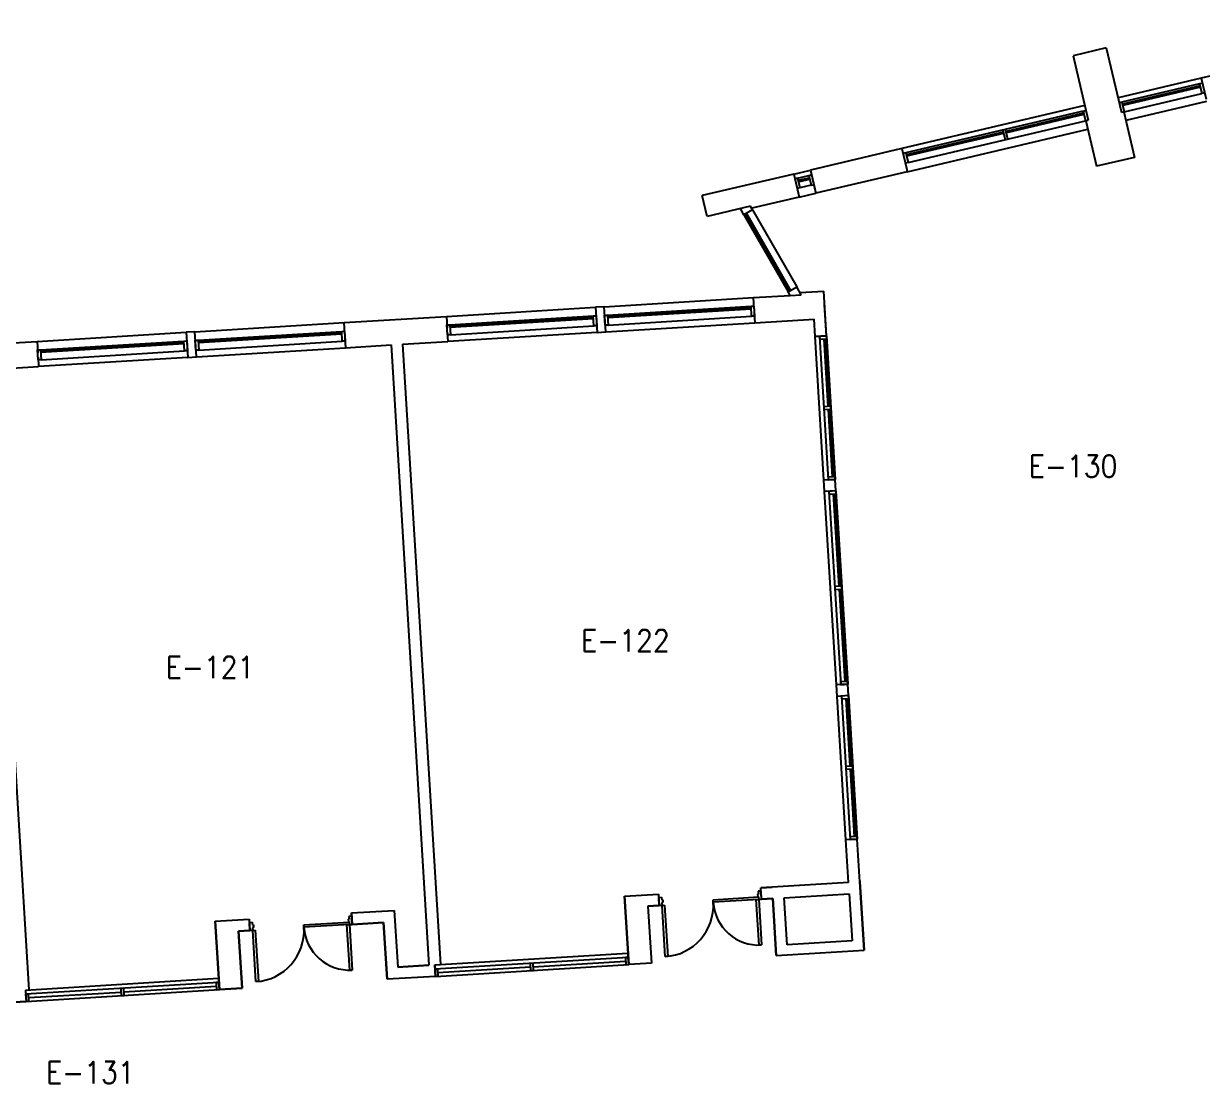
# Model space of a CAD drawing. Header units: inches. Extents: x -2 to 15026, y -1056 to 7065.
# Drawn here: x 8749 to 9577, y 6119 to 6863 of the extents above; entities that cross this region are included whole.
import ezdxf
from ezdxf.enums import TextEntityAlignment as Align

# ---------------------------------------------------------------- set-up
doc = ezdxf.new("R2010")
doc.units = ezdxf.units.IN
doc.header["$LTSCALE"] = 48
doc.header["$MEASUREMENT"] = 0
doc.layers.get('0').update_dxf_attribs({"linetype": 'CONTINUOUS'})
for name, color, linetype in [('A-DOOR', 5, 'CONTINUOUS'), ('A-GLAZ', 1, 'CONTINUOUS'), ('A-GLAZ-DETL', 5, 'CONTINUOUS'), ('A-WALL', 7, 'CONTINUOUS'), ('A-WALL-SILL', 3, 'CONTINUOUS'), ('SP-RMNO', 7, 'CONTINUOUS'), ('SP-ROOM', 7, 'CONTINUOUS'), ('SP-ROOMF', 7, 'CONTINUOUS')]:
    doc.layers.add(name, color=color, linetype=linetype)
doc.styles.add('ROMANS', font='ROMANS', dxfattribs={"width": 0.78})

# ---------------------------------------------------------------- blocks, each defined once
blk = doc.blocks.new('FMGRM1')
at = {"style": 'ROMANS', "width": 0.9}
for tag, p in [('DATA1', (0, -0.2836)), ('DATA2', (0, -0.443)), ('DATA3', (0, -0.6024)), ('DATA4', (0, -0.7618)), ('DATA5', (0, -0.9213))]:
    blk.add_attdef(tag, text='', height=0.1172, dxfattribs=at).set_placement(p, align=Align.CENTER)
at = {"layer": 'SP-RMNO', "style": 'ROMANS', "width": 0.9}
blk.add_attdef('RMNUMB', text='', height=0.16, dxfattribs=at).set_placement((0, 0), align=Align.MIDDLE)

msp = doc.modelspace()

# ---------------------------------------------------------------- linework, layer by layer
at = {"layer": 'A-DOOR', "linetype": 'Continuous'}
for p, q in [((9265.47, 6251.78), (9264.85, 6251.74)), ((9264.85, 6251.74), (9264.96, 6249.87)), ((9267.35, 6253.83), (9265.35, 6253.71)), ((9265.35, 6253.71), (9265.47, 6251.78)), ((9267.7, 6248.09), (9267.35, 6253.83)), ((9195.48, 6249.43), (9197.47, 6249.55)), ((9195.83, 6243.69), (9195.48, 6249.43)), ((9197.83, 6243.81), (9195.83, 6243.69)), ((9197.47, 6249.55), (9197.59, 6247.62)), ((9197.59, 6247.62), (9198.22, 6247.66)), ((9198.33, 6245.79), (9197.71, 6245.75)), ((9197.71, 6245.75), (9197.83, 6243.81)), ((9197.83, 6243.81), (9199.57, 6243.92)), ((9200.03, 6207.88), (9197.83, 6243.81)), ((9198.22, 6247.66), (9198.33, 6245.79)), ((9199.57, 6243.92), (9201.77, 6207.98)), ((9233.65, 6247.76), (9265.6, 6249.72)), ((9233.76, 6246.01), (9233.65, 6247.76)), ((9265.7, 6247.97), (9233.76, 6246.01)), ((9263.96, 6247.86), (9265.7, 6247.97)), ((9265.91, 6215.92), (9263.96, 6247.86)), ((9264.96, 6249.87), (9265.58, 6249.9)), ((9265.58, 6249.9), (9265.7, 6247.97)), ((9265.6, 6249.72), (9265.7, 6247.97)), ((9265.7, 6247.97), (9267.7, 6248.09)), ((9265.7, 6247.97), (9267.66, 6216.03)), ((8978.01, 6234.19), (8977.38, 6234.16)), ((8977.38, 6234.16), (8977.5, 6232.28)), ((8979.88, 6236.25), (8977.89, 6236.13)), ((8977.89, 6236.13), (8978.01, 6234.19)), ((8980.24, 6230.51), (8979.88, 6236.25)), ((8908.01, 6231.85), (8910.01, 6231.97)), ((8908.37, 6226.11), (8908.01, 6231.85)), ((8910.36, 6226.23), (8908.37, 6226.11)), ((8910.01, 6231.97), (8910.13, 6230.04)), ((8910.13, 6230.04), (8910.75, 6230.07)), ((8910.87, 6228.2), (8910.24, 6228.16)), ((8910.24, 6228.16), (8910.36, 6226.23)), ((8910.36, 6226.23), (8912.11, 6226.34)), ((8912.56, 6190.29), (8910.36, 6226.23)), ((8910.75, 6230.07), (8910.87, 6228.2)), ((8912.11, 6226.34), (8914.31, 6190.4)), ((8946.19, 6230.18), (8978.13, 6232.14)), ((8946.3, 6228.43), (8946.19, 6230.18)), ((8978.24, 6230.39), (8946.3, 6228.43)), ((8976.49, 6230.28), (8978.24, 6230.39)), ((8978.45, 6198.34), (8976.49, 6230.28)), ((8977.5, 6232.28), (8978.12, 6232.32)), ((8978.12, 6232.32), (8978.24, 6230.39)), ((8978.13, 6232.14), (8978.24, 6230.39)), ((8978.24, 6230.39), (8980.24, 6230.51)), ((8978.24, 6230.39), (8980.2, 6198.45)), ((9267.66, 6216.03), (9265.91, 6215.92)), ((9201.77, 6207.98), (9200.03, 6207.88)), ((8980.2, 6198.45), (8978.45, 6198.34)), ((8914.31, 6190.4), (8912.56, 6190.29))]:
    msp.add_line(p, q, dxfattribs=at)
for centre, radius, start, end in [((9197.83, 6243.81), 36, 273.50548, 3.50548), ((9265.7, 6247.97), 32, 183.50549, 273.50549), ((8910.36, 6226.23), 36, 273.50548, 3.50548), ((8978.24, 6230.39), 32, 183.50549, 273.50549)]:
    msp.add_arc(centre, radius, start, end, dxfattribs=at)
msp.add_point((9336.67, 6260.82), dxfattribs=at)
at = {"layer": 'A-GLAZ', "linetype": 'Continuous'}
for p, q in [((9575.28, 6820.64), (9520.76, 6807.84)), ((9575.62, 6819.18), (9521.11, 6806.38)), ((9575.85, 6818.21), (9521.33, 6805.41)), ((9522.36, 6801.03), (9576.88, 6813.83)), ((9493.5, 6801.44), (9368.9, 6772.17)), ((9493.85, 6799.98), (9439.33, 6787.17)), ((9494.08, 6799), (9439.56, 6786.2)), ((9370.5, 6765.36), (9495.11, 6794.62)), ((9437.38, 6786.72), (9369.24, 6770.71)), ((9437.61, 6785.74), (9369.47, 6769.74)), ((9292.99, 6754.34), (9300.78, 6756.17)), ((9293.34, 6752.88), (9301.12, 6754.71)), ((9293.56, 6751.91), (9301.35, 6753.74)), ((9302.38, 6749.36), (9294.59, 6747.53)), ((9256.15, 6729.16), (9287.12, 6675.11)), ((9257.02, 6729.66), (9287.99, 6675.61)), ((9048.66, 6651.47), (9149.47, 6657.63)), ((9149.53, 6656.63), (9048.72, 6650.47)), ((9159.45, 6658.24), (9260.27, 6664.41)), ((9260.33, 6663.41), (9159.51, 6657.25)), ((9260.39, 6662.41), (9159.58, 6656.25)), ((9159.88, 6651.26), (9260.69, 6657.42)), ((9149.59, 6655.64), (9048.78, 6649.47)), ((9049.09, 6644.48), (9149.9, 6650.65)), ((8761.2, 6633.88), (8862.01, 6640.05)), ((8871.99, 6640.66), (8972.8, 6646.83)), ((8972.86, 6645.83), (8872.05, 6639.66)), ((8972.92, 6644.83), (8872.11, 6638.67)), ((8872.42, 6633.67), (8973.23, 6639.84)), ((9308.27, 6643.3), (9314.43, 6542.49)), ((9311.38, 6641.49), (9314.28, 6594.08)), ((9312.38, 6641.55), (9315.28, 6594.14)), ((8862.07, 6639.05), (8761.26, 6632.89)), ((8862.13, 6638.05), (8761.32, 6631.89)), ((8761.63, 6626.9), (8862.44, 6633.06)), ((9314.41, 6592.08), (9317.31, 6544.67)), ((9315.4, 6592.14), (9318.3, 6544.73)), ((9314.92, 6534.5), (9323.23, 6398.76)), ((9318.04, 6532.69), (9322.01, 6467.81)), ((9319.04, 6532.75), (9323.01, 6467.87)), ((9323.13, 6465.88), (9327.1, 6401)), ((9322.13, 6465.82), (9326.1, 6400.94)), ((9323.71, 6390.77), (9329.88, 6289.96)), ((9326.83, 6388.96), (9329.73, 6341.55)), ((9327.83, 6389.02), (9330.73, 6341.61)), ((9329.85, 6339.55), (9332.75, 6292.14)), ((9330.85, 6339.61), (9333.75, 6292.2)), ((9174.01, 6207.29), (9038.26, 6198.99)), ((9107.29, 6200.71), (9172.17, 6204.67)), ((9040.41, 6196.62), (9105.29, 6200.58)), ((8886.55, 6189.71), (8750.8, 6181.41)), ((8819.83, 6183.12), (8884.7, 6187.09)), ((8752.95, 6179.03), (8817.83, 6183))]:
    msp.add_line(p, q, dxfattribs=at)
at = {"layer": 'A-GLAZ-DETL', "linetype": 'Continuous'}
for p, q in [((9577.23, 6821.1), (9575.28, 6820.64)), ((9575.28, 6820.64), (9576.88, 6813.83)), ((9578.83, 6814.29), (9576.88, 6813.83)), ((9520.76, 6807.84), (9518.82, 6807.38)), ((9520.76, 6807.84), (9522.36, 6801.03)), ((9493.5, 6801.44), (9495.45, 6801.89)), ((9493.5, 6801.44), (9495.11, 6794.62)), ((9522.36, 6801.03), (9520.42, 6800.57)), ((9495.11, 6794.62), (9497.05, 6795.08)), ((9437.04, 6788.18), (9438.64, 6781.36)), ((9440.59, 6781.82), (9438.99, 6788.63)), ((9368.9, 6772.17), (9366.95, 6771.71)), ((9368.9, 6772.17), (9370.5, 6765.36)), ((9370.5, 6765.36), (9368.55, 6764.9)), ((9300.78, 6756.17), (9302.73, 6756.63)), ((9300.78, 6756.17), (9302.38, 6749.36)), ((9292.99, 6754.34), (9291.05, 6753.88)), ((9294.59, 6747.53), (9292.65, 6747.07)), ((9292.99, 6754.34), (9294.59, 6747.53)), ((9302.38, 6749.36), (9304.33, 6749.81)), ((9255.29, 6728.67), (9252.76, 6733.08)), ((9261.36, 6732.15), (9255.29, 6728.67)), ((9261.36, 6732.15), (9259.87, 6734.75)), ((9286.25, 6674.62), (9292.33, 6678.1)), ((9287.7, 6672.1), (9286.25, 6674.62)), ((9295.5, 6672.56), (9292.33, 6678.1)), ((9295.5, 6672.56), (9294.52, 6674.27)), ((9149.47, 6657.63), (9151.47, 6657.75)), ((9149.9, 6650.65), (9149.47, 6657.63)), ((9151.47, 6657.75), (9151.9, 6650.77)), ((9157.46, 6658.12), (9159.45, 6658.24)), ((9157.88, 6651.13), (9157.46, 6658.12)), ((9159.45, 6658.24), (9159.88, 6651.26)), ((9260.27, 6664.41), (9262.26, 6664.53)), ((9260.69, 6657.42), (9260.27, 6664.41)), ((9262.69, 6657.54), (9260.69, 6657.42)), ((9262.26, 6664.53), (9262.69, 6657.54)), ((9046.66, 6651.34), (9048.66, 6651.47)), ((9047.09, 6644.36), (9046.66, 6651.34)), ((9048.66, 6651.47), (9049.09, 6644.48)), ((9151.9, 6650.77), (9149.9, 6650.65)), ((9159.88, 6651.26), (9157.88, 6651.13)), ((8862.01, 6640.05), (8864.01, 6640.17)), ((8862.44, 6633.06), (8862.01, 6640.05)), ((8864.01, 6640.17), (8864.43, 6633.19)), ((8869.99, 6640.54), (8871.99, 6640.66)), ((8870.42, 6633.55), (8869.99, 6640.54)), ((8871.99, 6640.66), (8872.42, 6633.67)), ((8972.8, 6646.83), (8974.8, 6646.95)), ((8973.23, 6639.84), (8972.8, 6646.83)), ((8975.23, 6639.96), (8973.23, 6639.84)), ((8974.8, 6646.95), (8975.23, 6639.96)), ((9049.09, 6644.48), (9047.09, 6644.36)), ((8759.2, 6633.76), (8761.2, 6633.88)), ((8759.63, 6626.78), (8759.2, 6633.76)), ((8761.2, 6633.88), (8761.63, 6626.9)), ((8864.43, 6633.19), (8862.44, 6633.06)), ((8872.42, 6633.67), (8870.42, 6633.55)), ((8761.63, 6626.9), (8759.63, 6626.78))]:
    msp.add_line(p, q, dxfattribs=at)
for points in [[(9308.39, 6641.3), (9313.38, 6641.61), (9313.26, 6643.61), (9308.27, 6643.3)], [(9311.41, 6591.9), (9316.4, 6592.2), (9316.28, 6594.2), (9311.29, 6593.89)], [(9314.43, 6542.49), (9319.43, 6542.79), (9319.3, 6544.79), (9314.31, 6544.48)], [(9315.04, 6532.51), (9320.04, 6532.81), (9319.91, 6534.81), (9314.92, 6534.5)], [(9319.14, 6465.63), (9324.13, 6465.94), (9324, 6467.93), (9319.01, 6467.63)], [(9323.23, 6398.76), (9328.22, 6399.06), (9328.09, 6401.06), (9323.1, 6400.75)], [(9323.84, 6388.78), (9328.83, 6389.08), (9328.7, 6391.08), (9323.71, 6390.77)], [(9326.86, 6339.37), (9331.85, 6339.67), (9331.73, 6341.67), (9326.74, 6341.36)], [(9329.88, 6289.96), (9334.87, 6290.27), (9334.75, 6292.26), (9329.76, 6291.96)], [(9105.44, 6198.09), (9107.44, 6198.21), (9107.14, 6203.2), (9105.14, 6203.08)], [(9172.32, 6202.18), (9174.32, 6202.3), (9174.01, 6207.29), (9172.01, 6207.17)], [(9038.57, 6194), (9040.57, 6194.12), (9040.26, 6199.11), (9038.26, 6198.99)], [(8817.98, 6180.51), (8819.98, 6180.63), (8819.67, 6185.62), (8817.68, 6185.5)], [(8884.86, 6184.6), (8886.85, 6184.72), (8886.55, 6189.71), (8884.55, 6189.59)], [(8751.11, 6176.42), (8753.1, 6176.54), (8752.8, 6181.53), (8750.8, 6181.41)]]:
    msp.add_lwpolyline(points, close=True, dxfattribs=at)
at = {"layer": 'A-WALL', "linetype": 'Continuous'}
for p, q in [((9739.98, 6862.92), (9576.43, 6824.51)), ((9509.78, 6845.84), (9486.42, 6840.35)), ((9486.42, 6840.35), (9497.05, 6795.08)), ((9509.78, 6845.84), (9520.42, 6800.57)), ((9576.43, 6824.51), (9579.86, 6809.91)), ((9522, 6800.94), (9529.52, 6768.94)), ((9495.47, 6794.71), (9502.99, 6762.7)), ((9366.15, 6775.12), (9301.93, 6760.04)), ((9366.15, 6775.12), (9369.58, 6760.52)), ((9529.52, 6768.94), (9502.99, 6762.7)), ((9290.25, 6757.29), (9225.96, 6742.19)), ((9290.25, 6757.29), (9294.05, 6741.11)), ((9301.93, 6760.04), (9305.73, 6743.85)), ((9301.93, 6760.04), (9305.36, 6745.43)), ((9369.95, 6758.94), (9305.73, 6743.85)), ((9369.58, 6760.52), (9369.95, 6758.94)), ((9229.39, 6727.59), (9225.96, 6742.19)), ((9294.05, 6741.11), (9260.71, 6733.28)), ((9305.36, 6745.43), (9305.73, 6743.85)), ((9259.87, 6734.75), (9229.39, 6727.59)), ((9294.59, 6674.15), (9311.33, 6675.17)), ((9313.26, 6643.61), (9311.33, 6675.17)), ((9261.9, 6670.52), (9287.7, 6672.1)), ((9262.38, 6662.54), (9261.9, 6670.52)), ((9287.7, 6672.1), (9295.5, 6672.56)), ((9313.26, 6643.61), (9311.92, 6665.56)), ((8974.43, 6652.94), (9046.3, 6657.33)), ((9046.3, 6657.33), (9046.79, 6649.35)), ((9157.09, 6664.11), (9151.1, 6663.74)), ((9151.1, 6663.74), (9152.18, 6646.15)), ((9158.17, 6646.52), (9157.09, 6664.11)), ((9262.57, 6659.54), (9262.97, 6652.93)), ((8974.92, 6644.95), (8974.43, 6652.94)), ((9262.97, 6652.93), (9304.52, 6655.47)), ((9305.27, 6643.12), (9304.52, 6655.47)), ((8686.97, 6635.36), (8758.84, 6639.75)), ((8758.84, 6639.75), (8759.32, 6631.77)), ((8869.63, 6646.53), (8863.64, 6646.16)), ((8863.64, 6646.16), (8864.72, 6628.57)), ((8870.7, 6628.94), (8869.63, 6646.53)), ((8975.1, 6641.96), (8975.51, 6635.35)), ((9015.43, 6637.79), (9047.37, 6639.74)), ((9046.97, 6646.35), (9047.37, 6639.74)), ((9152.18, 6646.15), (9158.17, 6646.52)), ((9305.27, 6643.12), (9313.26, 6643.61)), ((9313.26, 6643.61), (9305.27, 6643.12)), ((9313.26, 6643.61), (9319.43, 6542.79)), ((8975.51, 6635.35), (9007.45, 6637.3)), ((9007.45, 6637.3), (9034.09, 6201.74)), ((9015.43, 6637.79), (9042.07, 6202.23)), ((8759.51, 6628.77), (8759.91, 6622.16)), ((8864.72, 6628.57), (8870.7, 6628.94)), ((8726.47, 6620.11), (8759.91, 6622.16)), ((8726.47, 6620.11), (8753.11, 6184.55)), ((9319.43, 6542.79), (9311.44, 6542.31)), ((9311.93, 6534.32), (9311.44, 6542.31)), ((9319.91, 6534.81), (9319.43, 6542.79)), ((9319.91, 6534.81), (9311.93, 6534.32)), ((9319.91, 6534.81), (9328.22, 6399.06)), ((9328.22, 6399.06), (9320.23, 6398.57)), ((9320.72, 6390.59), (9320.23, 6398.57)), ((9328.7, 6391.08), (9328.22, 6399.06)), ((9328.7, 6391.08), (9320.72, 6390.59)), ((9328.7, 6391.08), (9334.87, 6290.27)), ((9334.87, 6290.27), (9326.89, 6289.78)), ((9328.72, 6259.83), (9326.89, 6289.78)), ((9336.7, 6260.32), (9334.87, 6290.27)), ((9328.72, 6259.83), (9275.07, 6256.55)), ((9328.72, 6259.83), (9275.07, 6256.55)), ((9336.7, 6260.32), (9339.63, 6212.4)), ((9339.63, 6212.4), (9336.7, 6260.32)), ((9171.39, 6250.21), (9195.34, 6251.68)), ((9171.39, 6250.21), (9195.34, 6251.68)), ((9195.34, 6251.68), (9195.83, 6243.69)), ((9195.34, 6251.68), (9195.83, 6243.69)), ((9275.07, 6256.55), (9267.21, 6256.07)), ((9267.21, 6256.07), (9275.07, 6256.55)), ((9267.7, 6248.09), (9267.21, 6256.07)), ((9267.7, 6248.08), (9267.21, 6256.07)), ((9267.21, 6256.07), (9267.21, 6256.07)), ((9283.54, 6249.06), (9329.21, 6251.85)), ((9283.54, 6249.06), (9329.21, 6251.85)), ((9329.21, 6251.85), (9331.22, 6218.9)), ((9329.21, 6251.85), (9330.3, 6233.88)), ((9171.39, 6250.21), (9174.32, 6202.3)), ((9174.32, 6202.3), (9171.39, 6250.21)), ((9187.84, 6243.2), (9195.83, 6243.69)), ((9195.83, 6243.69), (9187.84, 6243.2)), ((9187.84, 6243.2), (9190.29, 6203.28)), ((9187.84, 6243.2), (9190.29, 6203.28)), ((9267.7, 6248.08), (9275.56, 6248.56)), ((9275.56, 6248.56), (9267.7, 6248.08)), ((9278, 6208.63), (9275.56, 6248.56)), ((9275.56, 6248.56), (9278, 6208.63)), ((9285.56, 6216.11), (9283.54, 6249.06)), ((9285.56, 6216.11), (9283.54, 6249.06)), ((8883.92, 6232.63), (8907.88, 6234.09)), ((8883.92, 6232.63), (8907.88, 6234.09)), ((8907.88, 6234.09), (8908.37, 6226.11)), ((8907.88, 6234.09), (8908.37, 6226.11)), ((8979.75, 6238.49), (9009.66, 6240.32)), ((8979.75, 6238.49), (9009.66, 6240.32)), ((8979.75, 6238.49), (8980.24, 6230.5)), ((8980.24, 6230.5), (8979.75, 6238.49)), ((9009.66, 6240.32), (9012.1, 6200.39)), ((9009.66, 6240.32), (9012.1, 6200.39)), ((8883.92, 6232.63), (8886.85, 6184.72)), ((8886.85, 6184.72), (8883.92, 6232.63)), ((8900.38, 6225.62), (8908.37, 6226.11)), ((8908.37, 6226.11), (8900.38, 6225.62)), ((8980.24, 6230.5), (9002.16, 6231.85)), ((9002.16, 6231.85), (8980.24, 6230.5)), ((9002.16, 6231.85), (9004.6, 6191.92)), ((9004.6, 6191.92), (9002.16, 6231.85)), ((9330.3, 6233.88), (9330.3, 6233.88)), ((9330.3, 6233.88), (9331.22, 6218.9)), ((8902.82, 6185.69), (8900.38, 6225.62)), ((8900.38, 6225.62), (8902.82, 6185.69)), ((9331.22, 6218.9), (9285.56, 6216.11)), ((9331.22, 6218.9), (9285.56, 6216.11)), ((9278, 6208.63), (9339.63, 6212.4)), ((9278, 6208.63), (9339.63, 6212.4)), ((9034.09, 6201.74), (9012.1, 6200.39)), ((9012.1, 6200.39), (9034.09, 6201.74)), ((9038.57, 6194), (9038.08, 6201.98)), ((9038.08, 6201.98), (9038.57, 6194)), ((9038.57, 6194), (9174.32, 6202.3)), ((9190.29, 6203.28), (9174.32, 6202.3)), ((9190.29, 6203.28), (9174.32, 6202.3)), ((9038.57, 6194), (9004.6, 6191.92)), ((9038.57, 6194), (9004.6, 6191.92)), ((8750.62, 6184.4), (8751.11, 6176.42)), ((8750.62, 6184.4), (8751.11, 6176.42)), ((8751.11, 6176.42), (8886.85, 6184.72)), ((8886.85, 6184.72), (8902.82, 6185.69)), ((8902.82, 6185.69), (8886.85, 6184.72)), ((8611.37, 6167.87), (8751.11, 6176.42)), ((8751.11, 6176.42), (8611.37, 6167.87))]:
    msp.add_line(p, q, dxfattribs=at)
at = {"layer": 'A-WALL-SILL', "linetype": 'Continuous'}
for p, q in [((9576.43, 6824.51), (9518.02, 6810.79)), ((9494.65, 6805.3), (9366.15, 6775.12)), ((9580.23, 6808.32), (9523.4, 6794.98)), ((9369.95, 6758.94), (9496.87, 6788.75)), ((9290.25, 6757.29), (9301.93, 6760.04)), ((9294.05, 6741.11), (9305.73, 6743.85)), ((9261.36, 6732.15), (9292.33, 6678.1)), ((9255.29, 6728.67), (9286.25, 6674.62)), ((9157.09, 6664.11), (9261.9, 6670.52)), ((9046.3, 6657.33), (9151.1, 6663.74)), ((8869.63, 6646.53), (8974.43, 6652.94)), ((9158.17, 6646.52), (9262.97, 6652.93)), ((8758.84, 6639.75), (8863.64, 6646.16)), ((9152.18, 6646.15), (9047.37, 6639.74)), ((9311.44, 6542.31), (9305.27, 6643.12)), ((9313.26, 6643.61), (9319.43, 6542.79)), ((8870.7, 6628.94), (8975.51, 6635.35)), ((8864.72, 6628.57), (8759.91, 6622.16)), ((9320.23, 6398.57), (9311.93, 6534.32)), ((9319.91, 6534.81), (9328.22, 6399.06)), ((9326.89, 6289.78), (9320.72, 6390.59)), ((9328.7, 6391.08), (9334.87, 6290.27)), ((9038.08, 6201.98), (9173.83, 6210.29)), ((9038.57, 6194), (9174.32, 6202.3)), ((8750.62, 6184.4), (8886.36, 6192.7)), ((8751.11, 6176.42), (8886.85, 6184.72))]:
    msp.add_line(p, q, dxfattribs=at)

# ---------------------------------------------------------------- block references
at = {"layer": 'SP-ROOM', "linetype": 'Continuous'}
ref = msp.add_blockref('FMGRM1', (9486.48, 6552.16), dxfattribs=dict(at, xscale=96, yscale=96, zscale=96))
ref.add_attrib('RMNUMB', 'E-130', dxfattribs={"layer": 'SP-RMNO', "height": 15.36, "style": 'ROMANS', "width": 0.9}).set_placement((9486.48, 6552.16), align=Align.MIDDLE)
ref = msp.add_blockref('FMGRM1', (9172.08, 6429.66), dxfattribs=dict(at, xscale=96, yscale=96, zscale=96))
ref.add_attrib('RMNUMB', 'E-122', dxfattribs={"layer": 'SP-RMNO', "height": 15.36, "style": 'ROMANS', "width": 0.9}).set_placement((9172.08, 6429.66), align=Align.MIDDLE)
ref = msp.add_blockref('FMGRM1', (8880.38, 6410.93), dxfattribs=dict(at, xscale=96, yscale=96, zscale=96))
ref.add_attrib('RMNUMB', 'E-121', dxfattribs={"layer": 'SP-RMNO', "height": 15.36, "style": 'ROMANS', "width": 0.9}).set_placement((8880.38, 6410.93), align=Align.MIDDLE)
at = {"layer": 'SP-ROOMF', "linetype": 'Continuous'}
ref = msp.add_blockref('FMGRM1', (8796.32, 6126.5), dxfattribs=dict(at, xscale=96, yscale=96, zscale=96))
ref.add_attrib('RMNUMB', 'E-131', dxfattribs={"layer": 'SP-RMNO', "height": 15.36, "style": 'ROMANS', "width": 0.9}).set_placement((8796.32, 6126.5), align=Align.MIDDLE)

doc.saveas('drawing.dxf')
